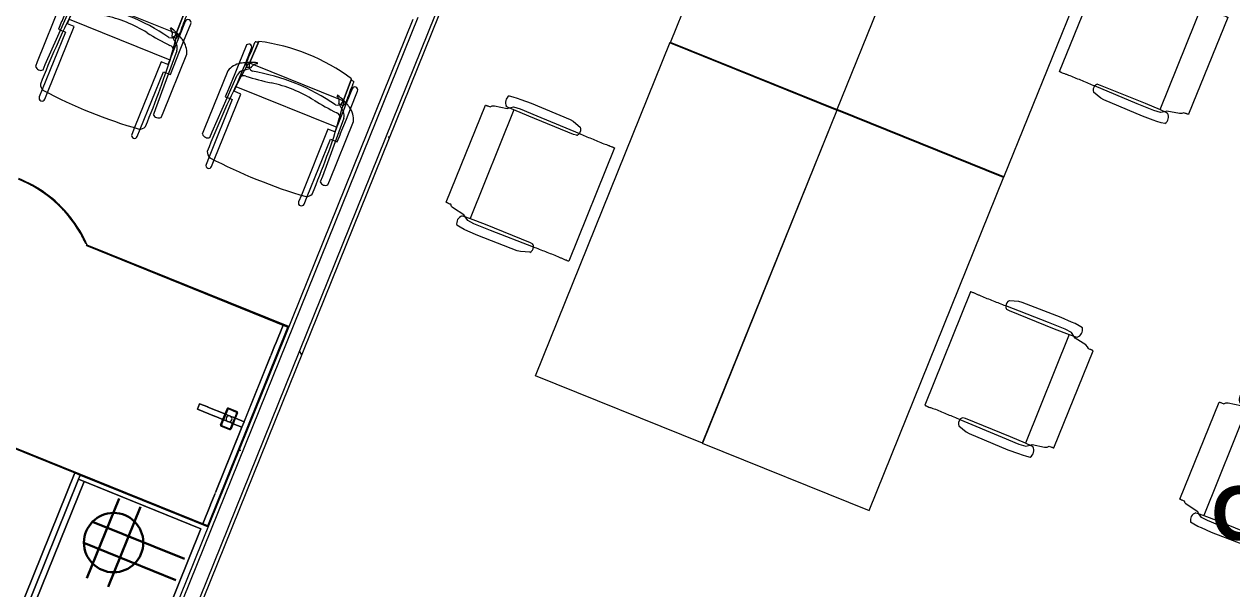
# Model space of a CAD drawing. Header units: inches. Extents: x 240 to 2120, y -1901 to 112.
# Drawn here: x 840.7 to 1042.1, y -460.9 to -366.7 of the extents above; entities that cross this region are included whole.
import ezdxf

# ---------------------------------------------------------------- set-up
doc = ezdxf.new("R2010")
doc.units = ezdxf.units.IN
doc.header["$MEASUREMENT"] = 0
for name, color, linetype, lineweight in [('A-ANNO-NOTE', 131, 'Continuous', 13), ('A-AREA-IDEN', 2, 'Continuous', 9), ('A-WALL', 113, 'Continuous', 13), ('A-WALL-PATT', 111, 'Continuous', 13), ('I-FURN', 30, 'Continuous', 9), ('I-FURN-PNLS', 30, 'Continuous', 9), ('I-WALL', 2, 'Continuous', 13)]:
    doc.layers.add(name, color=color, linetype=linetype, lineweight=lineweight)
doc.styles.add('Swis721 Lt BT_B', font='', dxfattribs={"height": 9})
doc.styles.get('Swis721 Lt BT_B').set_extended_font_data('Swis721 Lt BT', bold=True)
pattern_1 = [(0, (0, 0), (30.72, 7.68), [1.267, -21.773, 1.267, -21.773, -122.88]), (0, (0, 0), (30.72, 7.68), [-46.08, 1.267, -44.813, 1.267, -21.773, -53.76]), (0, (0, 0), (30.72, 7.68), [-115.2, 1.267, -14.093, 1.267, -37.133]), (120, (11.52, 3.84), (-22.011075, 22.7643), [1.267, -21.773, 1.267, -21.773, -122.88]), (120, (11.52, 3.84), (-22.011075, 22.7643), [-46.08, 1.267, -44.813, 1.267, -21.773, -53.76]), (120, (11.52, 3.84), (-22.011075, 22.7643), [-115.2, 1.267, -14.093, 1.267, -37.133]), (240, (15.36, 19.2), (-8.708925, -30.4443), [1.267, -21.773, 1.267, -21.773, -122.88]), (240, (15.36, 19.2), (-8.708925, -30.4443), [-46.08, 1.267, -44.813, 1.267, -21.773, -53.76]), (240, (15.36, 19.2), (-8.708925, -30.4443), [-115.2, 1.267, -14.093, 1.267, -37.133])]

# ---------------------------------------------------------------- blocks, each defined once
blk = doc.blocks.new('F-Haworth_Chair_X99-Seminar - X99 Seminar Chair with Glides-5113683-FIRST FLOOR POWER _ SIGNAL')
at = {"layer": 'I-FURN'}
for p, q in [((-8.34, 11.52), (-8.42, 7.57)), ((-8.42, 7.57), (-8.34, 11.37)), ((8.42, 7.57), (8.34, 11.52)), ((8.34, 11.37), (8.42, 7.57)), ((-10.04, 10.02), (-10.04, 6.81)), ((-9.04, 7.4), (-9.04, 10.02)), ((-7.18, 7.99), (-7.21, 8.13)), ((7.21, 8.13), (7.18, 7.99)), ((9.04, 10.02), (9.04, 7.4)), ((10.04, 6.81), (10.04, 10.02)), ((-10.04, 6.81), (-10.04, 5)), ((-9.13, 5.92), (-8.07, 6.77)), ((-9.04, 5.99), (-9.04, 7.4)), ((-8.75, 6.22), (-8.88, 4.99)), ((-8.68, 6.87), (-8.75, 6.22)), ((-8.62, 7.42), (-8.68, 6.91)), ((-8.6, 7.6), (-8.62, 7.43)), ((-8.61, 6.81), (-8.23, 6.95)), ((-8.49, 7.6), (-8.56, 7.6)), ((-7.65, 7.6), (-8.4, 7.6)), ((-8.07, 6.77), (-7.95, 6.87)), ((7.65, 7.6), (-7.65, 7.6)), ((8.4, 7.6), (7.65, 7.6)), ((7.95, 6.87), (8.07, 6.77)), ((8.07, 6.77), (9.13, 5.92)), ((8.23, 6.95), (8.61, 6.81)), ((8.56, 7.6), (8.49, 7.6)), ((8.62, 7.43), (8.6, 7.6)), ((8.68, 6.87), (8.62, 7.42)), ((8.75, 6.22), (8.68, 6.87)), ((8.88, 4.99), (8.75, 6.22)), ((9.04, 7.4), (9.04, 5.99)), ((10.04, 5), (10.04, 6.81)), ((-11.32, 5.06), (-11.32, -5.48)), ((-10.04, 4.99), (-10.04, 2.27)), ((-9.92, -5.36), (-9.57, 4.97)), ((-8.9, 4.8), (-9.07, 3.2)), ((-9.04, 3.62), (-9.04, 5.99)), ((-8.88, 4.99), (-8.89, 4.91)), ((8.89, 4.91), (8.88, 4.99)), ((9.07, 3.2), (8.9, 4.8)), ((9.04, 5.99), (9.04, 3.62)), ((9.57, 4.97), (9.92, -5.36)), ((10.04, 2.27), (10.04, 4.99)), ((11.32, -5.48), (11.32, 5.06)), ((-10.04, 2.27), (-10.07, 2.27)), ((-10.07, 2.27), (-10.07, 0.89)), ((-9.07, 3.2), (-9.07, 3.12)), ((-9.07, 3.12), (9.07, 3.12)), ((-9.04, 3.43), (-9.04, 3.62)), ((-9.04, 3.12), (-9.04, 3.43)), ((-9.04, 2.27), (-9.04, 3.12)), ((-7.83, 2.27), (-9.04, 2.27)), ((-7.83, -9.57), (-7.83, 2.27)), ((9.04, 2.27), (7.83, 2.27)), ((7.83, 2.27), (7.83, -9.57)), ((9.04, 3.62), (9.04, 3.43)), ((9.04, 3.43), (9.04, 3.12)), ((9.04, 3.12), (9.04, 2.27)), ((9.07, 3.12), (9.07, 3.2)), ((10.07, 2.27), (10.04, 2.27)), ((10.07, 0.89), (10.07, 2.27)), ((-10.07, 0.89), (-9.71, 0.89)), ((-9.71, 0.89), (-9.2, 0.89)), ((-9.2, 0.89), (-8.82, 0.89)), ((-8.82, 0.89), (-8.82, -9.44)), ((8.82, 0.89), (9.2, 0.89)), ((8.82, -9.44), (8.82, 0.89)), ((9.2, 0.89), (9.71, 0.89)), ((9.71, 0.89), (10.07, 0.89)), ((-11.32, -5.48), (-11.3, -6.32)), ((-9.92, -6.36), (-9.92, -5.36)), ((9.92, -5.36), (9.92, -6.36)), ((11.3, -6.32), (11.32, -5.48)), ((-8.82, -9.44), (-8.82, -10.78)), ((-7.83, -10.78), (-7.83, -9.57)), ((7.83, -9.57), (7.83, -10.78)), ((8.82, -10.78), (8.82, -9.44))]:
    blk.add_line(p, q, dxfattribs=at)
for centre, radius, start, end in [((0, -20.29), 32.89, 75.3075, 104.696), ((-9.54, 10.02), 0.498, 360, 180), ((-36.06, 10.03), 27.2, 355.9857, 2.5118), ((0, -20.73), 33.17, 104.5766, 105.5522), ((0, -20.73), 33.17, 74.4478, 75.4234), ((36.06, 10.03), 27.2, 177.4882, 184.0143), ((9.54, 10.02), 0.498, 360, 180), ((-5.2, 7.86), 3.74, 175.9857, 189.9064), ((-4.71, -1.15), 9.61, 105.0666, 112.7369), ((4.71, -1.15), 9.61, 67.2631, 74.9334), ((5.2, 7.86), 3.74, 350.0936, 4.0143), ((-7.87, 3.92), 3.63, 121.9522, 161.8211), ((-4.71, -1.15), 9.61, 116.0036, 121.9522), ((-4.71, -1.15), 9.61, 113.5094, 116.0036), ((-8.28, 7.33), 0.613, 189.9064, 237.4573), ((-4.71, -1.15), 9.61, 112.927, 113.3607), ((-7.37, 7.55), 1.05, 178.8214, 214.7998), ((-7.37, 7.55), 1.05, 178.8214, 264.0446), ((-6.55, 6.76), 1.38, 160.4467, 174.9122), ((-6.55, 6.76), 1.38, 147.5752, 160.4467), ((-6.55, 6.76), 1.38, 117.0503, 145.9813), ((0, -26.49), 33.83, 77.2285, 102.7715), ((0, -15.97), 22.19, 79.9767, 100.0233), ((6.55, 6.76), 1.38, 34.0187, 62.9497), ((7.37, 7.55), 1.05, 275.9554, 1.1786), ((6.55, 6.76), 1.38, 5.0878, 32.4248), ((7.37, 7.55), 1.05, 325.2002, 1.1786), ((4.71, -1.15), 9.61, 66.6393, 67.073), ((4.71, -1.15), 9.61, 63.9964, 66.4906), ((8.28, 7.33), 0.613, 302.5427, 350.0936), ((4.71, -1.15), 9.61, 58.0478, 63.9964), ((7.87, 3.92), 3.63, 18.1789, 58.0478), ((-8.18, 4.9), 1.39, 132.8922, 177.1987), ((144.06, -7.32), 153.52, 175.4787, 180.5251), ((-8.24, 4.59), 0.763, 84.2338, 165.7662), ((-11.32, 48.08), 42.84, 274.2301, 280.0233), ((11.32, 48.08), 42.84, 259.9767, 265.7699), ((8.24, 4.59), 0.763, 14.2338, 95.7662), ((-144.06, -7.32), 153.52, 359.4749, 4.5213), ((8.18, 4.9), 1.39, 2.8013, 47.1078), ((-10.58, -5.68), 0.956, 221.8901, 314.1099), ((10.58, -5.68), 0.956, 225.8901, 318.1099), ((-8.21, -8.28), 1.31, 200.0433, 249.9567), ((0, 75.01), 84.96, 264.1475, 275.8525), ((8.21, -8.28), 1.31, 290.0433, 339.9567), ((-8.32, -10.78), 0.495, 180, 360), ((8.32, -10.78), 0.495, 180, 360)]:
    blk.add_arc(centre, radius, start, end, dxfattribs=at)
blk = doc.blocks.new('Zira Wksta small - Type 1-5386846-FIRST FLOOR POWER _ SIGNAL')
at = {"layer": 'I-FURN-PNLS'}
for p, q in [((-36.3, 0), (0, 0)), ((0, 0), (-36.3, 0)), ((-36.3, 0), (0, 0)), ((0, 0), (-1, 0)), ((-1, 0), (-1, -0.12)), ((-1, -0.12), (-1, 0)), ((-1, 0), (0, 0)), ((-36.35, -0.13), (-0.13, -0.13)), ((-0.13, -0.13), (-36.35, -0.13)), ((-0.13, -0.13), (-36.35, -0.13)), ((-36.35, -0.13), (-0.13, -0.13)), ((-36.3, 0), (0, 0)), ((-1, -0.13), (-1, -3.57)), ((-1, -3.57), (-1, -0.13)), ((-0.13, -0.13), (-0.13, -35.87)), ((-0.13, -35.87), (-0.13, -0.13)), ((-0.13, -35.87), (-0.13, -0.13)), ((-0.13, -0.13), (-0.13, -35.87)), ((-1, -3.6), (-1, -5.58)), ((-1, -5.58), (-1, -3.6)), ((-1, -5.74), (-1, -30.26)), ((-1, -17.5), (-1, -5.74)), ((-7.55, -17.5), (-9, -17.5)), ((-9, -17.5), (-9, -18.5)), ((-9, -18.5), (-9, -17.5)), ((-9, -17.5), (-7.55, -17.5)), ((-4.44, -17.5), (-7.53, -17.5)), ((-7.53, -17.5), (-4.44, -17.5)), ((-4.44, -16.56), (-4.44, -19.44)), ((-4.44, -19.44), (-4.44, -16.56)), ((-4.31, -17.5), (-4.44, -17.5)), ((-4.44, -17.5), (-4.31, -17.5)), ((-4.31, -16.56), (-4.31, -16.71)), ((-4.31, -16.71), (-4.31, -16.56)), ((-4.31, -16.75), (-4.31, -19.25)), ((-4.31, -19.25), (-4.31, -16.75)), ((-4.15, -17.5), (-4.31, -17.5)), ((-4.31, -17.5), (-4.15, -17.5)), ((-2.75, -16.37), (-4.25, -16.37)), ((-4.25, -16.37), (-2.75, -16.37)), ((-4.18, -16.5), (-4.25, -16.5)), ((-4.25, -16.5), (-4.18, -16.5)), ((-2.83, -16.5), (-4.17, -16.5)), ((-4.17, -16.5), (-2.83, -16.5)), ((-3.64, -17.5), (-4.11, -17.5)), ((-4.11, -17.5), (-3.64, -17.5)), ((-3.36, -17.5), (-3.64, -17.5)), ((-3.64, -17.5), (-3.36, -17.5)), ((-2.97, -17.5), (-3.36, -17.5)), ((-3.36, -17.5), (-2.97, -17.5)), ((-2.89, -17.5), (-2.96, -17.5)), ((-2.96, -17.5), (-2.89, -17.5)), ((-2.69, -17.5), (-2.85, -17.5)), ((-2.85, -17.5), (-2.69, -17.5)), ((-2.75, -16.5), (-2.82, -16.5)), ((-2.82, -16.5), (-2.75, -16.5)), ((-2.69, -16.71), (-2.69, -16.56)), ((-2.69, -16.56), (-2.69, -16.71)), ((-2.69, -19.25), (-2.69, -16.75)), ((-2.69, -16.75), (-2.69, -19.25)), ((-2.56, -17.5), (-2.69, -17.5)), ((-2.69, -17.5), (-2.56, -17.5)), ((-2.56, -19.44), (-2.56, -16.56)), ((-2.56, -16.56), (-2.56, -19.44)), ((-1, -17.5), (-2.56, -17.5)), ((-2.56, -17.5), (-1, -17.5)), ((-1, -18.5), (-1, -17.5)), ((-1, -17.5), (-1, -18.5)), ((-1, -18.5), (-1, -17.5)), ((-9, -18.5), (-5.89, -18.5)), ((-5.89, -18.5), (-9, -18.5)), ((-5.87, -18.5), (-4.44, -18.5)), ((-4.44, -18.5), (-5.87, -18.5)), ((-4.44, -18.5), (-4.31, -18.5)), ((-4.31, -18.5), (-4.44, -18.5)), ((-4.31, -18.5), (-4.15, -18.5)), ((-4.15, -18.5), (-4.31, -18.5)), ((-4.31, -19.29), (-4.31, -19.44)), ((-4.31, -19.44), (-4.31, -19.29)), ((-4.25, -19.5), (-4.18, -19.5)), ((-4.18, -19.5), (-4.25, -19.5)), ((-4.25, -19.62), (-2.75, -19.62)), ((-2.75, -19.62), (-4.25, -19.62)), ((-4.17, -19.5), (-2.83, -19.5)), ((-2.83, -19.5), (-4.17, -19.5)), ((-4.11, -18.5), (-3.64, -18.5)), ((-3.64, -18.5), (-4.11, -18.5)), ((-3.64, -18.5), (-3.36, -18.5)), ((-3.36, -18.5), (-3.64, -18.5)), ((-3.36, -18.5), (-2.89, -18.5)), ((-2.89, -18.5), (-3.36, -18.5)), ((-2.85, -18.5), (-2.69, -18.5)), ((-2.69, -18.5), (-2.85, -18.5)), ((-2.82, -19.5), (-2.75, -19.5)), ((-2.75, -19.5), (-2.82, -19.5)), ((-2.69, -18.5), (-2.56, -18.5)), ((-2.56, -18.5), (-2.69, -18.5)), ((-2.69, -19.44), (-2.69, -19.29)), ((-2.69, -19.29), (-2.69, -19.44)), ((-2.56, -18.5), (-1, -18.5)), ((-1, -18.5), (-2.56, -18.5)), ((-1, -30.26), (-1, -18.5)), ((-1, -30.42), (-1, -32.4)), ((-1, -32.4), (-1, -30.42)), ((-1, -32.44), (-1, -35.87)), ((-1, -35.87), (-1, -32.44)), ((-0.13, -35.87), (-51, -35.87)), ((-51, -35.87), (-0.13, -35.87)), ((-51, -35.87), (-0.13, -35.87)), ((-0.13, -35.87), (-51, -35.87)), ((0, -36), (-51, -36)), ((0, -36), (-51, -36)), ((-51, -36), (0, -36)), ((-51, -36), (-24, -36)), ((0, -36), (-24, -36)), ((-24, -36), (-24, -84)), ((-24, -36), (-24, -84)), ((0, -36), (-24, -36)), ((-24, -36), (0, -36)), ((-24, -84), (-24, -36)), ((-24, -36), (-24, -84)), ((-23, -36), (-24, -36)), ((-24, -36), (-23, -36)), ((-24, -84), (-24, -36)), ((-24, -36), (0, -36)), ((-23, -36.75), (-23, -36)), ((-23, -36), (-23, -36.75)), ((0, -36), (-23, -36)), ((-23, -36), (-23, -36.75)), ((-23, -36.75), (-23, -36)), ((-23, -36), (-1, -36)), ((-1, -35.88), (-1, -36)), ((-1, -36), (-1, -35.88)), ((-1, -36), (0, -36)), ((-1, -36), (0, -36)), ((0, -36), (-1, -36)), ((-23, -36.75), (-23, -83.25)), ((-23, -83.25), (-23, -36.75)), ((-22, -36.75), (-23, -36.75)), ((-23, -36.75), (-22, -36.75)), ((-23, -36.75), (-23, -83.25)), ((-1, -36.75), (-23, -36.75)), ((-23, -36.75), (-1, -36.75)), ((-23, -83.25), (-23, -36.75)), ((-23, -83.25), (-23, -36.75)), ((-23, -36.75), (-23, -83.25)), ((-23, -36.75), (-1, -36.75)), ((-1, -36.75), (-23, -36.75)), ((-22, -36.75), (-22, -83.25)), ((-22, -83.25), (-22, -36.75)), ((-1, -36.75), (-22, -36.75)), ((-22, -36.75), (-1, -36.75)), ((-22, -36.75), (-22, -83.25)), ((-22, -83.25), (-22, -36.75)), ((-1, -36.75), (-1, -83.25)), ((-1, -83.25), (-1, -36.75)), ((-1, -83.25), (-1, -36.75)), ((-1, -36.75), (-1, -83.25)), ((-1, -36.75), (-1, -83.25)), ((-1, -83.25), (-1, -36.75))]:
    blk.add_line(p, q, dxfattribs=at)
for centre, radius, start, end in [((-51, -15), 21, 45.5847, 90), ((-51, -15), 21, 45.5847, 90), ((-51, -15), 21, 45.5847, 90), ((-51, -15), 21, 67.7923, 90), ((-51, -15), 20.88, 46.247, 90), ((-51, -15), 20.88, 46.247, 90), ((-51, -15), 20.88, 82.5741, 90), ((-51, -15), 20.88, 46.247, 90), ((-51, -15), 20.88, 75.1483, 82.5741), ((-51, -15), 20.88, 67.7224, 75.1483), ((-51, -15), 20.88, 60.2965, 67.7224), ((-51, -15), 21, 52.9872, 67.7923), ((-51, -15), 20.88, 52.8707, 60.2965), ((-51, -15), 20.88, 46.247, 52.8707), ((-51, -15), 21, 45.5847, 52.9872), ((-51, -15), 20.88, 45.6338, 45.8727), ((-51, -15), 20.88, 45.6338, 45.8727), ((-51, -15), 20.88, 45.6338, 45.8727), ((-51, -15), 20.88, 45.6338, 45.8727), ((-4.25, -16.56), 0.188, 90, 180), ((-4.25, -16.56), 0.188, 165, 180), ((-4.25, -16.56), 0.187, 135, 165), ((-4.25, -16.56), 0.188, 90, 135), ((-4.25, -16.56), 0.0625, 90, 180), ((-4.25, -16.56), 0.0625, 90, 180), ((-3.5, -18), 0.5, 90, 270), ((-3.5, -18), 0.5, 90, 270), ((-3.5, -18), 0.5, 270, 90), ((-3.5, -18), 0.5, 270, 90), ((-2.75, -16.56), 0.188, 360, 90), ((-2.75, -16.56), 0.188, 15, 90), ((-2.75, -16.56), 0.0625, 360, 90), ((-2.75, -16.56), 0.0625, 0, 90), ((-2.75, -16.56), 0.188, 0, 15), ((-4.25, -19.44), 0.188, 180, 270), ((-4.25, -19.44), 0.188, 180, 195), ((-4.25, -19.44), 0.188, 195, 240), ((-4.25, -19.44), 0.188, 240, 270), ((-4.25, -19.44), 0.0625, 180, 270), ((-4.25, -19.44), 0.0625, 180, 270), ((-2.75, -19.44), 0.188, 270, 360), ((-2.75, -19.44), 0.0625, 270, 0), ((-2.75, -19.44), 0.0625, 270, 345), ((-2.75, -19.44), 0.188, 270, 285), ((-2.75, -19.44), 0.187, 285, 345), ((-2.75, -19.44), 0.0625, 345, 0), ((-2.75, -19.44), 0.187, 345, 0)]:
    blk.add_arc(centre, radius, start, end, dxfattribs=at)
blk = doc.blocks.new('F-Haworth_Chair_X99-Seminar - X99 Seminar Chair with Glides-V5-FIRST FLOOR POWER _ SIGNAL')
at = {"layer": 'I-FURN'}
for p, q in [((-8.34, 11.52), (-8.42, 7.57)), ((-8.42, 7.57), (-8.34, 11.37)), ((8.42, 7.57), (8.34, 11.52)), ((8.34, 11.37), (8.42, 7.57)), ((-10.04, 10.02), (-10.04, 6.81)), ((-9.04, 7.4), (-9.04, 10.02)), ((-7.18, 7.99), (-7.21, 8.13)), ((7.21, 8.13), (7.18, 7.99)), ((9.04, 10.02), (9.04, 7.4)), ((10.04, 6.81), (10.04, 10.02)), ((-10.04, 6.81), (-10.04, 5)), ((-9.13, 5.92), (-8.07, 6.77)), ((-9.04, 5.99), (-9.04, 7.4)), ((-8.75, 6.22), (-8.88, 4.99)), ((-8.68, 6.87), (-8.75, 6.22)), ((-8.62, 7.42), (-8.68, 6.91)), ((-8.6, 7.6), (-8.62, 7.43)), ((-8.61, 6.81), (-8.23, 6.95)), ((-8.49, 7.6), (-8.56, 7.6)), ((-7.65, 7.6), (-8.4, 7.6)), ((-8.07, 6.77), (-7.95, 6.87)), ((7.65, 7.6), (-7.65, 7.6)), ((8.4, 7.6), (7.65, 7.6)), ((7.95, 6.87), (8.07, 6.77)), ((8.07, 6.77), (9.13, 5.92)), ((8.23, 6.95), (8.61, 6.81)), ((8.56, 7.6), (8.49, 7.6)), ((8.62, 7.43), (8.6, 7.6)), ((8.68, 6.87), (8.62, 7.42)), ((8.75, 6.22), (8.68, 6.87)), ((8.88, 4.99), (8.75, 6.22)), ((9.04, 7.4), (9.04, 5.99)), ((10.04, 5), (10.04, 6.81)), ((-11.32, 5.06), (-11.32, -5.48)), ((-10.04, 4.99), (-10.04, 2.27)), ((-9.92, -5.36), (-9.57, 4.97)), ((-8.9, 4.8), (-9.07, 3.2)), ((-9.04, 3.62), (-9.04, 5.99)), ((-8.88, 4.99), (-8.89, 4.91)), ((8.89, 4.91), (8.88, 4.99)), ((9.07, 3.2), (8.9, 4.8)), ((9.04, 5.99), (9.04, 3.62)), ((9.57, 4.97), (9.92, -5.36)), ((10.04, 2.27), (10.04, 4.99)), ((11.32, -5.48), (11.32, 5.06)), ((-10.04, 2.27), (-10.07, 2.27)), ((-10.07, 2.27), (-10.07, 0.89)), ((-9.07, 3.2), (-9.07, 3.12)), ((-9.07, 3.12), (9.07, 3.12)), ((-9.04, 3.43), (-9.04, 3.62)), ((-9.04, 3.12), (-9.04, 3.43)), ((-9.04, 2.27), (-9.04, 3.12)), ((-7.83, 2.27), (-9.04, 2.27)), ((-7.83, -9.57), (-7.83, 2.27)), ((9.04, 2.27), (7.83, 2.27)), ((7.83, 2.27), (7.83, -9.57)), ((9.04, 3.62), (9.04, 3.43)), ((9.04, 3.43), (9.04, 3.12)), ((9.04, 3.12), (9.04, 2.27)), ((9.07, 3.12), (9.07, 3.2)), ((10.07, 2.27), (10.04, 2.27)), ((10.07, 0.89), (10.07, 2.27)), ((-10.07, 0.89), (-9.71, 0.89)), ((-9.71, 0.89), (-9.2, 0.89)), ((-9.2, 0.89), (-8.82, 0.89)), ((-8.82, 0.89), (-8.82, -9.44)), ((8.82, 0.89), (9.2, 0.89)), ((8.82, -9.44), (8.82, 0.89)), ((9.2, 0.89), (9.71, 0.89)), ((9.71, 0.89), (10.07, 0.89)), ((-11.32, -5.48), (-11.3, -6.32)), ((-9.92, -6.36), (-9.92, -5.36)), ((9.92, -5.36), (9.92, -6.36)), ((11.3, -6.32), (11.32, -5.48)), ((-8.82, -9.44), (-8.82, -10.78)), ((-7.83, -10.78), (-7.83, -9.57)), ((7.83, -9.57), (7.83, -10.78)), ((8.82, -10.78), (8.82, -9.44))]:
    blk.add_line(p, q, dxfattribs=at)
for centre, radius, start, end in [((0, -20.29), 32.89, 75.3075, 104.696), ((-9.54, 10.02), 0.498, 360, 180), ((-36.06, 10.03), 27.2, 355.9857, 2.5118), ((0, -20.73), 33.17, 104.5766, 105.5522), ((0, -20.73), 33.17, 74.4478, 75.4234), ((36.06, 10.03), 27.2, 177.4882, 184.0143), ((9.54, 10.02), 0.498, 360, 180), ((-5.2, 7.86), 3.74, 175.9857, 189.9064), ((-4.71, -1.15), 9.61, 105.0666, 112.7369), ((4.71, -1.15), 9.61, 67.2631, 74.9334), ((5.2, 7.86), 3.74, 350.0936, 4.0143), ((-7.87, 3.92), 3.63, 121.9522, 161.8211), ((-4.71, -1.15), 9.61, 116.0036, 121.9522), ((-4.71, -1.15), 9.61, 113.5094, 116.0036), ((-8.28, 7.33), 0.613, 189.9064, 237.4573), ((-4.71, -1.15), 9.61, 112.927, 113.3607), ((-7.37, 7.55), 1.05, 178.8214, 214.7998), ((-7.37, 7.55), 1.05, 178.8214, 264.0446), ((-6.55, 6.76), 1.38, 160.4467, 174.9122), ((-6.55, 6.76), 1.38, 147.5752, 160.4467), ((-6.55, 6.76), 1.38, 117.0503, 145.9813), ((0, -26.49), 33.83, 77.2285, 102.7715), ((0, -15.97), 22.19, 79.9767, 100.0233), ((6.55, 6.76), 1.38, 48.4842, 62.9497), ((6.55, 6.76), 1.38, 34.0187, 48.4842), ((7.37, 7.55), 1.05, 275.9554, 1.1786), ((6.55, 6.76), 1.38, 19.5533, 32.4248), ((6.55, 6.76), 1.38, 5.0878, 19.5533), ((7.37, 7.55), 1.05, 325.2002, 1.1786), ((4.71, -1.15), 9.61, 66.6393, 67.073), ((4.71, -1.15), 9.61, 63.9964, 66.4906), ((8.28, 7.33), 0.613, 302.5427, 350.0936), ((4.71, -1.15), 9.61, 58.0478, 63.8384), ((7.87, 3.92), 3.63, 18.1789, 58.0478), ((-8.18, 4.9), 1.39, 132.8922, 177.1987), ((144.06, -7.32), 153.52, 175.4787, 180.5251), ((-8.24, 4.59), 0.763, 84.2338, 165.7662), ((-11.32, 48.08), 42.84, 274.2301, 280.0233), ((11.32, 48.08), 42.84, 259.9767, 265.7699), ((8.24, 4.59), 0.763, 14.2338, 95.7662), ((-144.06, -7.32), 153.52, 359.4749, 4.5213), ((8.18, 4.9), 1.39, 2.8013, 47.1078), ((-10.58, -5.68), 0.956, 221.8901, 314.1099), ((10.58, -5.68), 0.956, 225.8901, 318.1099), ((-8.21, -8.28), 1.31, 200.0433, 249.9567), ((0, 75.01), 84.96, 264.1475, 275.8525), ((8.21, -8.28), 1.31, 290.0433, 339.9567), ((-8.32, -10.78), 0.495, 180, 360), ((8.32, -10.78), 0.495, 180, 360)]:
    blk.add_arc(centre, radius, start, end, dxfattribs=at)
blk = doc.blocks.new('F - BENCHING _RECTANGULAR-1 CHAIRS_ - F - BENCHING _RECTANGULAR-1 CHAIRS_-5428461-FIRST FLOOR POWER _ SIGNAL')
at = {"layer": 'I-FURN'}
for p, q in [((-8.99, 38.56), (-9.14, 38.18)), ((-8.74, 38.82), (-8.99, 38.56)), ((8.75, 39.66), (-8.68, 39.66)), ((9.06, 38.56), (8.8, 38.82)), ((9.13, 38.42), (9.06, 38.56)), ((9.21, 38.18), (9.13, 38.42)), ((-11.59, 36.56), (-11.7, 35.95)), ((-9.79, 36.11), (-9.81, 36.34)), ((-9.14, 38.18), (-9.54, 36.11)), ((9.61, 36.11), (9.21, 38.18)), ((9.88, 36.34), (9.86, 36.11)), ((11.77, 35.95), (11.66, 36.56)), ((-11.8, 34.53), (-11.85, 32.67)), ((-11.77, 35.18), (-11.8, 34.53)), ((-11.7, 35.95), (-11.77, 35.18)), ((-10.18, 35.18), (-10.28, 34.02)), ((-9.77, 35.78), (-10.18, 35.18)), ((-9.73, 34.95), (-9.79, 36.11)), ((-9.54, 36.11), (-9.77, 35.78)), ((-9.68, 32.27), (-9.73, 34.95)), ((-9.73, 34.95), (9.79, 34.95)), ((9.84, 35.78), (9.61, 36.11)), ((9.79, 34.95), (9.75, 32.27)), ((9.86, 36.11), (9.79, 34.95)), ((10.24, 35.18), (9.84, 35.78)), ((10.35, 34.02), (10.24, 35.18)), ((11.84, 35.18), (11.77, 35.95)), ((11.87, 34.53), (11.84, 35.18)), ((11.92, 32.67), (11.87, 34.53)), ((-11.85, 32.67), (-11.75, 25.67)), ((-10.28, 34.02), (-10.28, 31.02)), ((-9.68, 24.18), (-9.68, 32.27)), ((9.75, 32.27), (9.75, 24.18)), ((10.35, 31.02), (10.35, 34.02)), ((11.82, 25.67), (11.92, 32.67)), ((-10.28, 31.02), (-10.17, 23.35)), ((10.24, 23.35), (10.35, 31.02)), ((-11.75, 25.67), (-11.69, 25.08)), ((-11.69, 25.08), (-11.2, 23.58)), ((-9.74, 23.68), (-9.68, 24.18)), ((9.75, 24.18), (9.81, 23.68)), ((11.27, 23.58), (11.76, 25.08)), ((11.76, 25.08), (11.82, 25.67)), ((-10.14, 17.03), (10.2, 17.03))]:
    blk.add_line(p, q, dxfattribs=at)
for centre, radius, start, end in [((-10.82, 35.49), 1.32, 40.065, 125.935), ((10.89, 35.49), 1.32, 54.065, 139.935), ((-10.48, 24.43), 1.12, 229.743, 286.0891), ((-10.4, 24.1), 0.781, 286.8466, 327.6782), ((10.47, 24.1), 0.781, 212.3218, 253.1534), ((10.55, 24.43), 1.12, 253.9109, 310.257)]:
    blk.add_arc(centre, radius, start, end, dxfattribs=at)
for points, knots in [([(-8.68, 39.66), (-8.68, 39.66), (-8.69, 39.64), (-8.7, 39.59), (-8.71, 39.53), (-8.71, 39.44), (-8.72, 39.34), (-8.73, 39.19), (-8.73, 39.01), (-8.74, 38.87), (-8.74, 38.82)], [0, 0, 0, 0, 0.111111, 0.222222, 0.333333, 0.444444, 0.555556, 0.666667, 0.888889, 1, 1, 1, 1]), ([(8.8, 38.82), (8.8, 39.01), (8.79, 39.28), (8.78, 39.5), (8.77, 39.59), (8.76, 39.64), (8.75, 39.66), (8.75, 39.66)], [0, 0, 0, 0, 0.444444, 0.666667, 0.777778, 0.888889, 1, 1, 1, 1]), ([(-10.18, 17.97), (-10.18, 17.89), (-10.18, 17.73), (-10.18, 17.4), (-10.16, 17.1), (-10.14, 17.03), (-10.14, 17.03)], [0, 0, 0, 0, 0.181818, 0.363636, 0.727273, 1, 1, 1, 1]), ([(10.2, 17.03), (10.21, 17.03), (10.21, 17.03), (10.22, 17.06), (10.23, 17.12), (10.23, 17.19), (10.24, 17.27), (10.25, 17.41), (10.25, 17.64), (10.25, 17.85), (10.25, 17.97)], [0, 0, 0, 0, 0.090909, 0.181818, 0.272727, 0.363636, 0.454545, 0.545455, 0.727273, 1, 1, 1, 1])]:
    blk.add_open_spline(points, degree=3, knots=knots, dxfattribs=at)
for points in [[(-10.17, 23.35), (-10.16, 22.62), (-10.15, 21.16), (-10.14, 19.68), (-10.13, 18.94)], [(10.2, 18.94), (10.2, 19.68), (10.21, 21.16), (10.23, 22.62), (10.24, 23.35)], [(-10.13, 18.94), (-10.14, 18.78), (-10.16, 18.46), (-10.17, 18.13), (-10.18, 17.97)], [(10.25, 17.97), (10.24, 18.13), (10.23, 18.46), (10.21, 18.78), (10.2, 18.94)]]:
    blk.add_open_spline(points, degree=3, dxfattribs=at)
at = {"layer": 'I-FURN-PNLS'}
for p, q in [((30, 15), (-30, 15)), ((-30, 15), (-30, -15)), ((30, -15), (30, 15)), ((-30, -15), (30, -15))]:
    blk.add_line(p, q, dxfattribs=at)
blk = doc.blocks.new('F - BENCHING _RECTANGULAR-1 CHAIRS_ - F - BENCHING _RECTANGULAR-1 CHAIRS_-5428462-FIRST FLOOR POWER _ SIGNAL')
at = {"layer": 'I-FURN'}
for p, q in [((-10.14, -17.03), (10.2, -17.03)), ((-11.69, -25.08), (-11.2, -23.58)), ((-10.28, -31.02), (-10.17, -23.35)), ((-9.74, -23.68), (-9.68, -24.18)), ((9.75, -24.18), (9.81, -23.68)), ((10.24, -23.35), (10.35, -31.02)), ((11.27, -23.58), (11.76, -25.08)), ((-11.85, -32.67), (-11.75, -25.67)), ((-11.75, -25.67), (-11.69, -25.08)), ((-9.68, -24.18), (-9.68, -32.27)), ((9.75, -32.27), (9.75, -24.18)), ((11.76, -25.08), (11.82, -25.67)), ((11.82, -25.67), (11.92, -32.67)), ((-10.28, -34.02), (-10.28, -31.02)), ((10.35, -31.02), (10.35, -34.02)), ((-11.8, -34.53), (-11.85, -32.67)), ((-10.18, -35.18), (-10.28, -34.02)), ((-9.68, -32.27), (-9.73, -34.95)), ((9.79, -34.95), (9.75, -32.27)), ((10.35, -34.02), (10.24, -35.18)), ((11.92, -32.67), (11.87, -34.53)), ((-11.77, -35.18), (-11.8, -34.53)), ((-11.7, -35.95), (-11.77, -35.18)), ((-11.59, -36.56), (-11.7, -35.95)), ((-9.77, -35.78), (-10.18, -35.18)), ((-9.79, -36.11), (-9.81, -36.34)), ((-9.73, -34.95), (-9.79, -36.11)), ((-9.54, -36.11), (-9.77, -35.78)), ((-9.73, -34.95), (9.79, -34.95)), ((-9.14, -38.18), (-9.54, -36.11)), ((9.61, -36.11), (9.21, -38.18)), ((9.84, -35.78), (9.61, -36.11)), ((9.86, -36.11), (9.79, -34.95)), ((10.24, -35.18), (9.84, -35.78)), ((9.88, -36.34), (9.86, -36.11)), ((11.77, -35.95), (11.66, -36.56)), ((11.84, -35.18), (11.77, -35.95)), ((11.87, -34.53), (11.84, -35.18)), ((-8.99, -38.56), (-9.14, -38.18)), ((9.21, -38.18), (9.13, -38.42)), ((-8.74, -38.82), (-8.99, -38.56)), ((8.75, -39.66), (-8.68, -39.66)), ((9.06, -38.56), (8.8, -38.82)), ((9.13, -38.42), (9.06, -38.56))]:
    blk.add_line(p, q, dxfattribs=at)
for centre, radius, start, end in [((-10.48, -24.43), 1.12, 73.9109, 130.257), ((-10.4, -24.1), 0.781, 32.3218, 73.1534), ((10.47, -24.1), 0.781, 106.8466, 147.6782), ((10.55, -24.43), 1.12, 49.743, 106.0891), ((-10.82, -35.49), 1.32, 234.065, 319.935), ((10.89, -35.49), 1.32, 220.065, 305.935)]:
    blk.add_arc(centre, radius, start, end, dxfattribs=at)
for points, knots in [([(-10.18, -17.97), (-10.18, -17.85), (-10.18, -17.64), (-10.18, -17.41), (-10.17, -17.27), (-10.17, -17.19), (-10.16, -17.12), (-10.15, -17.06), (-10.14, -17.03), (-10.14, -17.03), (-10.14, -17.03)], [-1, -1, -1, -1, -0.727273, -0.545455, -0.454545, -0.363636, -0.272727, -0.181818, -0.090909, 0, 0, 0, 0]), ([(10.2, -17.03), (10.21, -17.03), (10.23, -17.1), (10.25, -17.4), (10.25, -17.73), (10.25, -17.89), (10.25, -17.97)], [-1, -1, -1, -1, -0.727273, -0.363636, -0.181818, 0, 0, 0, 0]), ([(-8.68, -39.66), (-8.68, -39.66), (-8.69, -39.64), (-8.7, -39.59), (-8.71, -39.5), (-8.73, -39.28), (-8.73, -39.01), (-8.74, -38.82)], [-1, -1, -1, -1, -0.888889, -0.777778, -0.666667, -0.444444, 0, 0, 0, 0]), ([(8.8, -38.82), (8.8, -38.87), (8.8, -39.01), (8.8, -39.19), (8.79, -39.34), (8.78, -39.44), (8.78, -39.53), (8.77, -39.59), (8.76, -39.64), (8.75, -39.66), (8.75, -39.66)], [-1, -1, -1, -1, -0.888889, -0.666667, -0.555556, -0.444444, -0.333333, -0.222222, -0.111111, 0, 0, 0, 0])]:
    blk.add_open_spline(points, degree=3, knots=knots, dxfattribs=at)
for points in [[(-10.13, -18.94), (-10.14, -18.78), (-10.16, -18.46), (-10.17, -18.13), (-10.18, -17.97)], [(10.25, -17.97), (10.24, -18.13), (10.23, -18.46), (10.21, -18.78), (10.2, -18.94)], [(-10.17, -23.35), (-10.16, -22.62), (-10.15, -21.16), (-10.14, -19.68), (-10.13, -18.94)], [(10.2, -18.94), (10.2, -19.68), (10.21, -21.16), (10.23, -22.62), (10.24, -23.35)]]:
    blk.add_open_spline(points, degree=3, dxfattribs=at)
at = {"layer": 'I-FURN-PNLS'}
for p, q in [((-30, 15), (30, 15)), ((-30, -15), (-30, 15)), ((30, 15), (30, -15)), ((30, -15), (-30, -15))]:
    blk.add_line(p, q, dxfattribs=at)

msp = doc.modelspace()

# ---------------------------------------------------------------- hatches: boundary and pattern name
at = {"layer": 'A-WALL-PATT', "lineweight": 9}
h = msp.add_hatch(dxfattribs=at)
h.set_pattern_fill('FP_1', color=256, style=0, pattern_type=2)
h.set_pattern_definition(pattern_1)
h.paths.add_polyline_path([(849.64, -505.95), (906.33, -365.63), (905.75, -365.39), (849.06, -505.71)], flags=0)
h.paths.add_polyline_path([(907.27, -363.31), (956.15, -242.31), (955.57, -242.08), (906.69, -363.08), (907.23, -363.3)], flags=0)
h = msp.add_hatch(dxfattribs=at)
h.set_pattern_fill('FP_1', color=256, style=0, pattern_type=2)
h.set_pattern_definition(pattern_1)
h.paths.add_polyline_path([(852.54, -507.12), (959.05, -243.48), (958.47, -243.25), (851.96, -506.88)], flags=0)

# ---------------------------------------------------------------- linework, layer by layer
at = {"layer": 'A-ANNO-NOTE', "lineweight": 30}
for p, q in [((851.14, -459.1), (856.51, -445.8)), ((854.69, -460.54), (860.07, -447.23)), ((867.41, -455.87), (852.09, -449.68)), ((865.98, -459.43), (850.65, -453.23))]:
    msp.add_line(p, q, dxfattribs=at)
msp.add_circle((855.6, -453.17), 4.95, dxfattribs=at)
at = {"layer": 'A-WALL'}
for p, q in [((958.47, -243.25), (851.96, -506.88)), ((906.33, -365.63), (849.64, -505.95))]:
    msp.add_line(p, q, dxfattribs=at)
at = {"layer": 'I-WALL'}
for p, q in [((852.54, -507.12), (959.05, -243.48)), ((905.52, -365.97), (849.06, -505.71))]:
    msp.add_line(p, q, dxfattribs=at)

# ---------------------------------------------------------------- block references
at = {"layer": 'I-FURN'}
for name, p, rotation in [('F - BENCHING _RECTANGULAR-1 CHAIRS_ - F - BENCHING _RECTANGULAR-1 CHAIRS_-5428461-FIRST FLOOR POWER _ SIGNAL', (973.54, -347.64), 68.00000000000009), ('F - BENCHING _RECTANGULAR-1 CHAIRS_ - F - BENCHING _RECTANGULAR-1 CHAIRS_-5428462-FIRST FLOOR POWER _ SIGNAL', (1001.36, -358.87), 67.99999999999966), ('F-Haworth_Chair_X99-Seminar - X99 Seminar Chair with Glides-V5-FIRST FLOOR POWER _ SIGNAL', (855.41, -372.19), 337.9999999999999), ('F - BENCHING _RECTANGULAR-1 CHAIRS_ - F - BENCHING _RECTANGULAR-1 CHAIRS_-5428462-FIRST FLOOR POWER _ SIGNAL', (951.11, -403.16), 247.9999999999993), ('F-Haworth_Chair_X99-Seminar - X99 Seminar Chair with Glides-5113683-FIRST FLOOR POWER _ SIGNAL', (883.23, -383.43), 337.9999999999999), ('F - BENCHING _RECTANGULAR-1 CHAIRS_ - F - BENCHING _RECTANGULAR-1 CHAIRS_-5428461-FIRST FLOOR POWER _ SIGNAL', (978.92, -414.4), 247.9999999999997), ('Zira Wksta small - Type 1-5386846-FIRST FLOOR POWER _ SIGNAL', (884.84, -417.16), 337.9999999999997), ('F - BENCHING _RECTANGULAR-1 CHAIRS_ - F - BENCHING _RECTANGULAR-1 CHAIRS_-5428462-FIRST FLOOR POWER _ SIGNAL', (1073.47, -452.66), 247.9999999999993)]:
    msp.add_blockref(name, p, dxfattribs=dict(at, rotation=rotation))

# ---------------------------------------------------------------- texts
at = {"layer": 'A-AREA-IDEN', "insert": (1038.66, -443.75), "char_height": 9, "width": 102.111, "attachment_point": 1, "style": 'Swis721 Lt BT_B'}
msp.add_mtext('OPEN OFFICE', dxfattribs=at)

doc.saveas('drawing.dxf')
